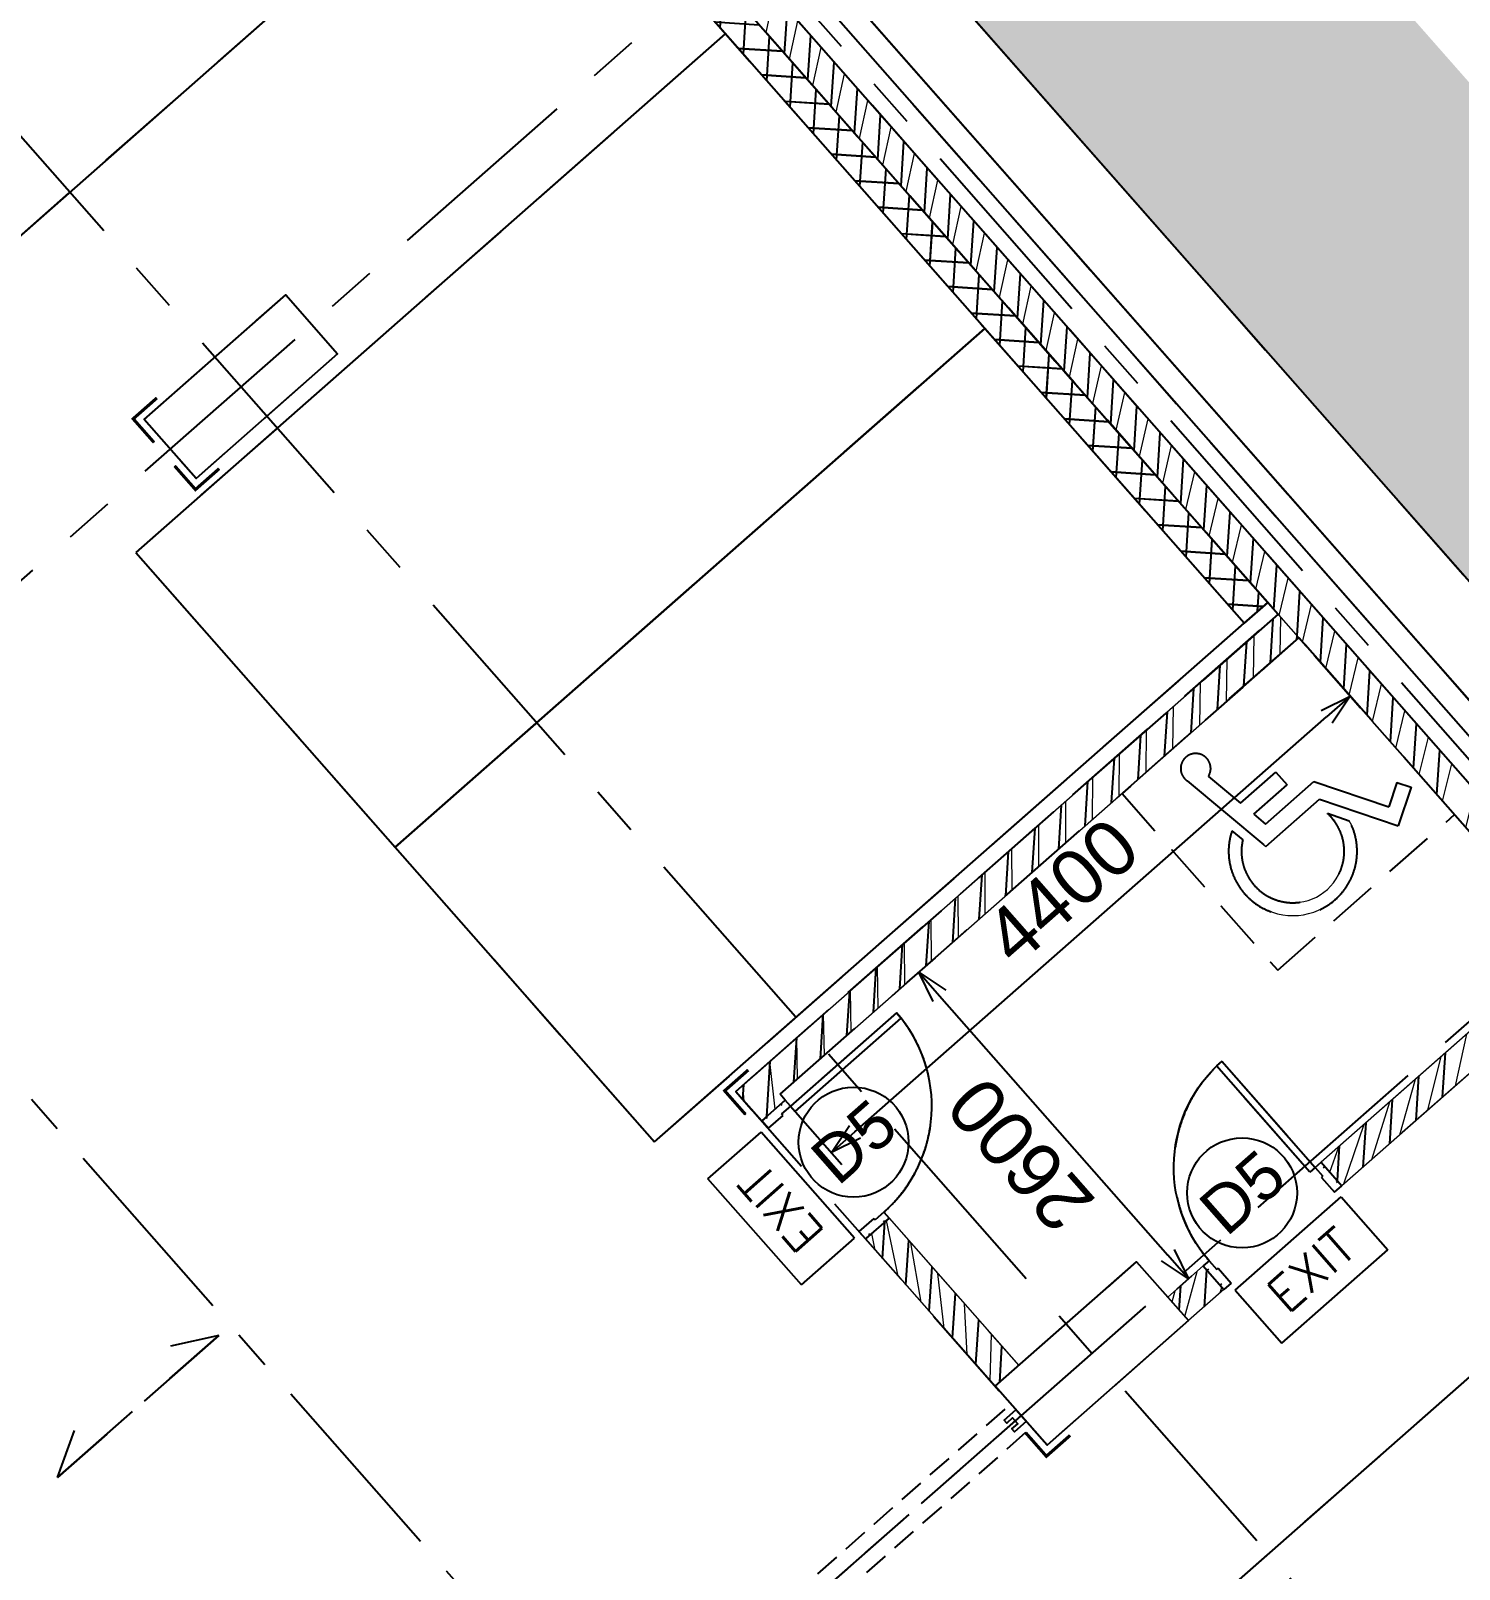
# Model space of a CAD drawing. Header units: millimetres. Extents: x 833946797 to 834440930, y 817746008 to 818399503.
# Drawn here: x 834351096 to 834360191, y 817990244 to 818000040 of the extents above; entities that cross this region are included whole.
import ezdxf
from ezdxf.enums import TextEntityAlignment as Align

# ---------------------------------------------------------------- set-up
doc = ezdxf.new("R2010")
doc.units = ezdxf.units.MM
doc.header["$LTSCALE"] = 100
for name, pattern in [('CENTER', [2, 1.25, -0.25, 0.25, -0.25]), ('Grid Line', [22.224999999999994, 12.7, -3.174999999999999, 3.174999999999999, -3.174999999999999]), ('Hidden', [9.524999999999999, 6.35, -3.175])]:
    doc.linetypes.add(name, pattern=pattern)
for name, color, linetype in [('+C-160', 160, 'Hidden'), ('A-COLS', 3, 'Continuous'), ('DLN020__', 6, 'Continuous'), ('DLN030_2', 1, 'Continuous'), ('DLN0401_', 7, 'Continuous'), ('DLN060__', 7, 'Continuous'), ('DLN220__', 7, 'Continuous'), ('DLN325__', 7, 'Continuous'), ('DLN580__', 4, 'Continuous'), ('DLN660', 1, 'Continuous'), ('DLN810__', 1, 'Continuous'), ('FITDOOR', 7, 'Continuous'), ('TRS', 251, 'Continuous')]:
    doc.layers.add(name, color=color, linetype=linetype)
for name, color, linetype, lineweight in [('A-DOOR', 6, 'Continuous', 9), ('A-WALL', 7, 'Continuous', 9), ('A030_1', 1, 'Continuous', 13), ('CORNER GUARD', 2, 'Continuous', 50)]:
    doc.layers.add(name, color=color, linetype=linetype, lineweight=lineweight)
doc.styles.add('romans', font='romans.shx')
doc.styles.add('Swis721tBT', font='swissl.ttf')
doc.dimstyles.new('INTDIM350', dxfattribs={"dimtxt": 350, "dimasz": 200, "dimexe": 100, "dimexo": 150, "dimgap": 100, "dimtad": 1, "dimdec": 0, "dimzin": 9, "dimdsep": 46, "dimtxsty": 'Swis721tBT', "dimblk": 'OPEN30', "dimcen": -125, "dimclrd": 256, "dimclre": 256, "dimclrt": 2, "dimaunit": 1, "dimadec": 1, "dimazin": 0, "dimtfac": 0.4444444444444444, "dimtdec": 0, "dimtix": 1, "dimtmove": 2, "dimatfit": 3, "dimldrblk": 'OPEN30', "dimfxl": 0, "dimtolj": 1, "dimlwd": -1, "dimlwe": -1, "dimarcsym": 0})
pattern_1 = [(86.3501958279957, (-1.192092895507812e-07, 1.192092895507812e-07), (-158.4280186349138, 10.10571182131174), [])]

# ---------------------------------------------------------------- blocks, each defined once
blk = doc.blocks.new('DLN_Parking - Parking - 2500 x 5000 _WL_-V7-Car Park_B2_F')
at = {"layer": 'DLN660'}
for p, q in [((2500, 0), (0, 0)), ((0, 0), (0, -5000)), ((2500.000000000001, -5000.000000000002), (2500, 0))]:
    blk.add_line(p, q, dxfattribs=at)
blk = doc.blocks.new('DR1CD')
at = {"layer": 'FITDOOR'}
for p, q in [((0, 1), (45, 1)), ((0, 1), (0, 0)), ((45, 0), (45, 1)), ((0, 0), (45, 0))]:
    blk.add_line(p, q, dxfattribs=at)
blk = doc.blocks.new('DR1CM')
at = {"layer": 'FITDOOR', "color": 6}
blk.add_arc((0, 0), 1, 0, 90, dxfattribs=at)
blk = doc.blocks.new('DLN-Single Door - Opening 2 - 950 x2138 _WH_-1922936-Car Park_B2_F')
at = {"layer": 'A-WALL', "lineweight": 25}
for p, q in [((-500.0000000002328, -99.99999989528442), (-499.9999999995343, 100.0000000001164)), ((499.9999999997672, -99.99999996821862), (500.0000000162981, 100.0000000337022))]:
    blk.add_line(p, q, dxfattribs=at)
at = {"layer": 'FITDOOR'}
for p, q in [((-437.4999999995343, 100.0000000022119), (-499.9999999995343, 100.0000000001164)), ((-499.9999999983702, 62.50000000011642), (-499.9999999995343, 100.0000000001164)), ((-437.4999999969732, -24.99999999796273), (-437.4999999995343, 100.0000000022119)), ((437.5000000004657, 100.0000000314903), (500.0000000006985, 100.0000000335276)), ((437.5000000030268, -24.99999996868428), (437.5000000004657, 100.0000000314903)), ((500.0000000018626, 62.50000003346941), (500.0000000006985, 100.0000000335276)), ((-487.9999999983702, 62.50000000040745), (-499.9999999983702, 62.50000000011642)), ((488.0000000018626, 62.50000003312016), (500.0000000018626, 62.50000003346941)), ((-499.9999999960419, -100.000000001397), (-499.999999997206, -62.50000000145519)), ((-487.999999997206, -62.50000000098953), (-499.999999997206, -62.50000000145519)), ((-449.999999995809, -99.99999999976717), (-449.9999999969732, -24.99999999842839)), ((-437.4999999969732, -24.99999999796273), (-449.9999999969732, -24.99999999842839)), ((437.5000000030268, -24.99999996868428), (450.0000000030268, -24.99999996821862)), ((450.000000004191, -99.9999999696156), (450.0000000030268, -24.99999996821862)), ((488.0000000030268, -62.49999996850966), (500.0000000030268, -62.49999996798579)), ((500.000000004191, -99.99999996798579), (500.0000000030268, -62.49999996798579)), ((-449.999999995809, -99.99999999976717), (-499.9999999960419, -100.000000001397)), ((450.000000004191, -99.9999999696156), (500.000000004191, -99.99999996798579))]:
    blk.add_line(p, q, dxfattribs=at)
at = {"layer": 'DLN325__', "extrusion": (0, 0, -1), "yscale": 899.9999999999994, "zscale": -0.9999999999999993, "rotation": 179.9999999980843}
blk.add_blockref('DR1CD', (449.9999999951106, -100.0000000000582), dxfattribs=at)
at = {"layer": 'DLN325__', "extrusion": (0, 0, -1), "xscale": 899.9999999999986, "yscale": 899.9999999999986, "zscale": -899.9999999999986, "rotation": 179.9999999980843}
blk.add_blockref('DR1CM', (449.9999999951106, -100.0000000000582), dxfattribs=at)
blk = doc.blocks.new('DLN-Single Door - Opening 5 -  950 x 2025 _WH_-1665005-Car Park_B2_F')
at = {"layer": 'A-DOOR', "rotation": 359.9999999999991}
blk.add_blockref('DLN-Single Door - Opening 2 - 950 x2138 _WH_-1922936-Car Park_B2_F', (4.999999999534339, 2.328306436538696e-10), dxfattribs=at)
blk = doc.blocks.new('A$C5E2A663B')
at = {"layer": 'A030_1', "color": 2}
for p, q in [((-559.3078672885895, 242.7816433906555), (-459.8532469272614, -402.3977255821228)), ((-438.418961763382, 174.604832649231), (-397.8209729194641, -88.76136207580566)), ((-397.8209729194641, -88.76136207580566), (-97.82097315788269, -88.76136219501495)), ((-97.82097315788269, -88.76136219501495), (-97.82097315788269, -197.8522710800171)), ((-555.3077924251556, -184.4782420396805), (-541.6714286804199, -272.93969810009)), ((-381.0045721530914, -197.8522710800171), (-97.82097315788269, -197.8522710800171)), ((-381.0045721530914, -197.8522710800171), (-366.290221452713, -293.3068165779114)), ((-366.290221452713, -293.3068165779114), (42.80068755149841, -293.3068165779114)), ((42.80068755149841, -293.3068165779114), (294.7353506088257, -729.6704527139664)), ((-459.8532469272614, -402.3977255821228), (-4.437061548233032, -402.3977255821228)), ((-4.437061548233032, -402.3977255821228), (259.7965619564056, -860.0637871026993)), ((-25.53643608093262, -502.2161735296249), (48.08542418479919, -629.7329759597778)), ((436.4485986232758, -647.8522711992264), (294.7353506088257, -729.6704527139664)), ((436.4485986232758, -647.8522711992264), (484.1758711338043, -730.5183324813843)), ((484.1758711338043, -730.5183324813843), (259.7965619564056, -860.0637871026993))]:
    blk.add_line(p, q, dxfattribs=at)
at = {"layer": 'A030_1', "color": 2, "linetype": 'Hidden', "ltscale": 0.5}
blk.add_lwpolyline([(-923.4896106719971, -1043.306816697121), (576.5103895664215, -1043.306816577911), (576.5103895664215, 456.6931834220886), (-923.4896104335785, 456.6931834220886)], close=True, dxfattribs=at)
at = {"layer": 'A030_1', "color": 2}
for centre, radius, start, end in [((-466.6663129329681, 265.7840923070908), 95.45454545454545, 287.212978721363, 193.9442709780246), ((-350.7623379230499, -538.761362195015), 409.0909090909091, 119.999999378075, 347.1514244592814), ((-350.7623379230499, -538.761362195015), 327.2727272727273, 125.6853446878226, 6.411359986857573)]:
    blk.add_arc(centre, radius, start, end, dxfattribs=at)
blk = doc.blocks.new('CORNER GUARD')
at = {"layer": 'CORNER GUARD', "color": 0, "const_width": 20}
blk.add_lwpolyline([(-150.0000007152557, -49.99999976158142), (49.99999976158142, -49.99999988079071), (49.99999952316284, 150.0000001192093)], dxfattribs=at)
at = {"layer": 'Defpoints', "color": 0}
blk.add_lwpolyline([(-150.0000007152557, 1.192092895507812e-07), (-4.76837158203125e-07, 2.384185791015625e-07), (-4.76837158203125e-07, 150.0000001192093)], dxfattribs=at)
blk = doc.blocks.new('FSEX')
at = {"layer": 'DLN580__'}
for p, q in [((7.275957614183426e-11, 0.5), (7.275957614183426e-11, 0)), ((7.275957614183426e-11, 0.5), (0.9999999999563443, 0.5)), ((0.9999999999563443, 0.5), (1.00000000007276, 0)), ((7.275957614183426e-11, 0), (1.00000000007276, 0))]:
    blk.add_line(p, q, dxfattribs=at)
at = {"layer": 'DLN580__', "style": 'romans'}
blk.add_text('EXIT', height=0.25, dxfattribs=at).set_placement((0.5000000001891749, 0.2499999997671694), align=Align.MIDDLE)
blk = doc.blocks.new('A$C029C5A43')
at = {"layer": '+C-160'}
for p, q in [((89270.96173334122, 37865.69955420494, -0.07028772469116416), (89270.9617331028, 71308.34367072582, -0.07028772469116416)), ((89470.96153974533, 19406.41602218151), (89470.9616587162, 71309.01562941074)), ((89470.96173357964, 19406.41627550125, -0.07028772469116416), (89470.96173262596, 71308.34367072582, -0.07028772469116416)), ((89670.96153640747, 71309.01562929153), (89670.96153998375, 19338.81463968754)), ((89070.96150565147, 40765.69955360889), (89070.96150708199, 69165.6995537281)), ((89270.96153759956, 69165.69955420494), (89270.96153593063, 40765.69955396652)), ((89070.96153593063, 47765.69955432415), (84070.96153593063, 47765.69955432415)), ((84820.96153783798, 46415.29970085621, 0.07028772469110714), (84620.96153736115, 46415.29970061779, 0.07028772469110714)), ((84620.96153736115, 46415.29970061779, 0.07028772469110714), (84620.96153783798, 46215.299700737, 0.07028772469110714)), ((84670.96153616905, 45865.69955420494, -0.07028772469116415), (84670.96153616905, 46365.69955420494, -0.07028772469116415)), ((84670.96153616905, 46365.69955420494, -0.07028772469116415), (85870.96153640747, 46365.69955432415, -0.07028772469116415)), ((84670.96153640747, 45865.69955432415, -0.07028772469116415), (84670.96153688431, 46365.69955420494, -0.07028772469116415)), ((84670.96153688431, 46365.69955420494, -0.07028772469116415), (85870.96153664589, 46365.69955408573, -0.07028772469116415)), ((84820.96153783798, 46365.29970085621, 0.07028772469110714), (84670.96153759956, 46365.29970061779, 0.07028772469110714)), ((84670.96153759956, 46365.29970061779, 0.07028772469110714), (84670.96153783798, 46215.299700737, 0.07028772469110714)), ((85870.96153640747, 46365.69955432415, -0.07028772469116415), (85870.96153664589, 45865.69955408573, -0.07028772469116415)), ((85870.96153664589, 46365.69955408573, -0.07028772469116415), (85870.96153664589, 45865.69955408573, -0.07028772469116415)), ((84620.96153831482, 45815.29970121384, 0.07028772469110717), (84620.96153831482, 46015.29970121384, 0.07028772469110717)), ((84670.96153831482, 45865.29970133305, 0.07028772469110717), (84670.96153831482, 46015.29970121384, 0.07028772469110717)), ((85870.96153664589, 45865.69955408573, -0.07028772469116415), (84670.96153616905, 45865.69955420494, -0.07028772469116415)), ((85870.96153664589, 45865.69955408573, -0.07028772469116415), (84670.96153640747, 45865.69955432415, -0.07028772469116415)), ((84820.96153879166, 45865.29970133305, 0.07028772469110717), (84670.96153831482, 45865.29970133305, 0.07028772469110717)), ((89070.96153640747, 45765.69955384731), (84070.96153616905, 45765.69955384731)), ((84070.96153616905, 45765.69955384731), (84070.96153640747, 43265.69955396652)), ((84820.96153879166, 45815.29970145226, 0.07028772469110717), (84620.96153831482, 45815.29970121384, 0.07028772469110717)), ((89070.96150588989, 45590.89969360828), (89270.96153640747, 45790.89972376823)), ((89270.96153616905, 45440.9662091732), (89070.96150588989, 45640.96623957157)), ((89070.96150588989, 45366.39329063892), (89270.96153640747, 45566.39332079887)), ((89270.96173405647, 45421.51785433292), (89470.96163725853, 45621.51775729656)), ((89270.96153640747, 45216.45980620384), (89070.96150588989, 45416.45983660221)), ((89270.96173405647, 45197.01145136356), (89470.96163606644, 45397.01135337353)), ((89070.96150588989, 45141.88688755035), (89270.96153640747, 45341.88691782951)), ((89270.96153640747, 44991.95340311527), (89070.96150588989, 45191.95343351364)), ((89270.96173405647, 44972.50504827499), (89470.9616355896, 45172.50494980812)), ((89070.96150612831, 44917.38048458099), (89270.96153640747, 45117.38051474094)), ((89270.96153616905, 44767.44700014591), (89070.96150588989, 44967.44703030586)), ((89070.96150588989, 44692.87408173084), (89270.96153640747, 44892.87411177158)), ((89270.96173429489, 44747.99864530563), (89470.9616343975, 44947.99854588509)), ((89270.96153616905, 44542.94059681892), (89070.96150588989, 44742.94062745571)), ((89270.96173429489, 44523.49224233627), (89470.96163368225, 44723.49214196205)), ((89070.96150588989, 44468.36767864227), (89270.96153616905, 44668.36770892143)), ((89270.96153640747, 44318.43419384956), (89070.96150588989, 44518.43422424793)), ((89270.96173429489, 44298.98583936691), (89470.96163272858, 44498.98573803902)), ((89070.96150588989, 44243.86127567291), (89270.96153616905, 44443.86130595207)), ((89270.96153616905, 44093.92779076099), (89070.96150588989, 44293.92782115936)), ((89070.96150588989, 44019.35487270355), (89270.96153616905, 44219.3549028635)), ((89270.96173429489, 44074.47943627834), (89470.96163201332, 44274.47933423519)), ((89270.96153640747, 43869.42138779163), (89070.96150588989, 44069.42141819)), ((89070.96150588989, 43794.84846973419), (89270.96153593063, 43994.84850001335)), ((89270.96173429489, 43849.97303330898), (89470.96163129807, 44049.97293031216)), ((89270.96153593063, 43644.91498470306), (89070.96150588989, 43844.91501510143)), ((89270.96173429489, 43625.4666301012), (89470.96163034439, 43825.46652650833)), ((89070.96150588989, 43570.34206676483), (89270.96153616905, 43770.34209692478)), ((89270.96153593063, 43420.4085817337), (89070.96150588989, 43620.40861201286)), ((89270.96173429489, 43400.96022737026), (89470.96162939072, 43600.96012270451)), ((89070.96150588989, 43345.83566379547), (89270.96153616905, 43545.83569383621)), ((89270.96153616905, 43195.90217852592), (89070.96150588989, 43395.90220880508)), ((89070.96150588989, 43121.32926082611), (89270.96153616905, 43321.32929098606)), ((89270.96173429489, 43176.45382428169), (89470.96162867546, 43376.45371854305)), ((89070.96153593063, 43265.69955432415), (84070.96153593063, 43265.69955432415)), ((84070.96153593063, 43265.69955432415), (84070.96153593063, 40765.69955432415)), ((84070.96153640747, 43265.69955396652), (89070.96153640747, 43265.69955384731)), ((89270.96153593063, 42971.39577531815), (89070.96150588989, 43171.39580583572)), ((89270.96173429489, 42951.94742119312), (89470.9616279602, 43151.94731485844)), ((89070.96150588989, 42896.82285785675), (89270.96153616905, 43096.8228880167)), ((89270.96153616905, 42746.88937234879), (89070.96150588989, 42946.88940286636)), ((89270.96173429489, 42727.44101834297), (89470.96162700653, 42927.44091105461)), ((89070.96150588989, 42672.31645476818), (89270.96153593063, 42872.31648492813)), ((89270.96153593063, 42522.38296937943), (89070.96150588989, 42722.38299953938)), ((89070.96150588989, 42447.81005179882), (89270.96153593063, 42647.81008207798)), ((89270.96173405647, 42502.93461501598), (89470.96162605286, 42702.93450701237)), ((89270.96153593063, 42297.87656617165), (89070.96150588989, 42497.87659668922)), ((89070.96150588989, 42223.30364882946), (89270.96153593063, 42423.30367910862)), ((89270.96173429489, 42278.42821228504), (89470.9616253376, 42478.42810332775)), ((89270.96153593063, 42073.37016320229), (89070.96150588989, 42273.37019348145)), ((89270.96173429489, 42053.92180907726), (89470.96162462234, 42253.92169940472)), ((89070.96150588989, 41998.7972458601), (89270.96153616905, 42198.79727602005)), ((89270.96153593063, 41848.86375999451), (89070.96150588989, 42048.86379051208)), ((89270.96173429489, 41829.41540622711), (89470.96162366867, 42029.41529560089)), ((89070.96150588989, 41774.29084289074), (89270.96153593063, 41974.2908731699)), ((79806.20024943352, 41673.27543342113, -0.07028772469116415), (80084.29062509537, 41825.68800199032, -0.07028772469116415)), ((81175.34361124039, 41673.27543413639, -0.07028772469116415), (80897.25323557854, 41825.68800234795, -0.07028772469116415)), ((89270.96153593063, 41624.35735702515), (89070.96150588989, 41824.35738742352)), ((89070.96150588989, 41549.78443992138), (89270.96153593063, 41749.78446996212)), ((89270.96173429489, 41604.90900301933), (89470.961622715, 41804.90889167786)), ((81175.34361028671, 41673.27544009686, -0.07028772469116415), (79806.20024943352, 41673.27543342113, -0.07028772469116415)), ((79806.20025062561, 41673.27543985844, -0.07028772469116415), (81175.34361124039, 41673.27543413639, -0.07028772469116415)), ((89270.96153593063, 41399.85095405579), (89070.96150565147, 41599.85098433495)), ((89270.96173429489, 41380.40260016918), (89470.96162176132, 41580.40248787403)), ((89070.96150588989, 41325.27803695202), (89270.96153593063, 41525.27806699276)), ((89270.96153593063, 41175.34455084801), (89070.96150588989, 41375.34458124638)), ((89270.96173429489, 41155.89619708061), (89470.96162128448, 41355.89608383179)), ((89070.96150588989, 41100.77163398266), (89270.96153593063, 41300.77166414261)), ((89270.96153593063, 40950.83814775944), (89070.96150588989, 41150.83817815781)), ((89070.96150588989, 40876.2652310133), (89270.96153593063, 41076.26526105404)), ((89270.96173429489, 40931.38979411125), (89470.96162033081, 41131.38968014717)), ((89231.5937268734, 40765.6995537281), (89070.96150565147, 40926.33177506924)), ((89184.90223169327, 40765.69955360889), (89270.96153593063, 40851.75885808468)), ((89270.96173429489, 40706.88339102268), (89470.96161937714, 40906.88327622414)), ((84070.96153593063, 40765.69955432415), (89070.96153593063, 40765.69955432415)), ((89070.96150493622, 40765.69955384731, -0.09328327408423273), (89270.96153593063, 40765.69955420494, -0.09328327408423273)), ((89270.96153593063, 40765.69955396652), (89070.96150565147, 40765.69955360889)), ((84820.96153593063, 40715.69955432415), (84620.9615354538, 40715.69955408573)), ((84620.9615354538, 40715.69955408573), (84620.96153593063, 40515.69955420494)), ((84670.96153593063, 40665.69955396652), (89270.9615354538, 40665.69955420494)), ((84670.96153593063, 40415.69955408573), (84670.96153593063, 40665.69955396652)), ((84820.96153593063, 40665.69955432415), (84670.96153569221, 40665.69955396652)), ((84670.96153569221, 40665.69955396652), (84670.96153593063, 40515.69955420494)), ((84670.96153688431, 40597.01125431061), (84739.24998140335, 40665.29969859123)), ((84713.75638437271, 40415.29969847202), (84963.75638437271, 40665.29969871044)), ((84988.26278734207, 40465.29969847202), (85188.26278734207, 40665.29969871044)), ((85212.76919031143, 40465.29969859123), (85412.76919054985, 40665.29969871044)), ((85437.27559351921, 40465.29969859123), (85637.27559351921, 40665.29969859123)), ((85661.78199648857, 40465.29969847202), (85861.78199672699, 40665.29969871044)), ((85886.28839945793, 40465.29969859123), (86086.28839969635, 40665.29969882965)), ((86110.79480266571, 40465.29969859123), (86310.79480266571, 40665.29969871044)), ((86335.30120563507, 40465.29969871044), (86535.30120563507, 40665.29969882965)), ((86559.80760860443, 40465.29969859123), (86759.80760860443, 40665.29969871044)), ((86784.31401157379, 40465.29969847202), (86984.31401205063, 40665.29969882965)), ((87008.82041454315, 40465.29969871044), (87208.82041478157, 40665.29969871044)), ((87233.32681751251, 40465.29969859123), (87433.32681798935, 40665.29969882965)), ((87457.83322072029, 40465.29969871044), (87657.83322072029, 40665.29969871044)), ((87682.33962392807, 40465.29969859123), (87882.33962392807, 40665.29969882965)), ((87906.84602689743, 40465.29969871044), (88106.84602689743, 40665.29969871044)), ((88131.35242986679, 40465.29969871044), (88331.35242986679, 40665.29969871044)), ((88355.85883283615, 40465.29969882965), (88555.85883283615, 40665.29969882965)), ((88580.36523580551, 40465.29969871044), (88780.36523580551, 40665.29969871044)), ((88804.87163877487, 40465.29969882965), (89004.87163877487, 40665.29969882965)), ((89029.37804198265, 40465.29969871044), (89229.37804198265, 40665.29969882965)), ((89270.96173429489, 40482.37698793411), (89470.9616189003, 40682.3768723011)), ((84870.96153640747, 40465.69955420494), (89270.96153593063, 40465.69955420494)), ((84870.96153593063, 40415.69955396652), (84870.96153640747, 40465.69955420494)), ((89253.88444519043, 40465.29969882965), (89270.96153688431, 40482.37679064274)), ((84670.96153569221, 40353.19955408573), (84670.96153593063, 40415.69955408573)), ((84708.46153569221, 40415.69955408573), (84670.96153593063, 40415.69955408573)), ((84708.46153569221, 40403.69955396652), (84708.46153569221, 40415.69955408573)), ((84870.96153569221, 40365.69955396652), (84795.96153569221, 40365.69955408573)), ((84795.96153593063, 40353.19955408573), (84795.96153569221, 40365.69955408573)), ((84870.96153569221, 40415.69955408573), (84833.46153569221, 40415.69955396652)), ((84833.46153593063, 40403.69955396652), (84833.46153569221, 40415.69955396652)), ((84870.96153569221, 40365.69955396652), (84870.96153569221, 40415.69955408573)), ((84870.96153569221, 40365.69955396652), (84870.96153569221, 40320.69955396652)), ((85770.96153593063, 40365.69955396652), (84870.96153569221, 40365.69955396652)), ((85770.96153593063, 40365.69955396652), (85770.96153569221, 40320.69955396652)), ((89270.96173429489, 40257.87058496475), (89470.9616177082, 40457.87046849728)), ((84795.96153593063, 40353.19955408573), (84670.96153569221, 40353.19955408573)), ((84870.96153569221, 40320.69955396652), (85770.96153569221, 40320.69955396652)), ((88135.14327931404, 40251.7880140543, 4.269366611078379e-07), (88234.59789967537, 39606.60864508152, 4.269322872070295e-07)), ((88256.03218507767, 40183.61120331287, 4.269361989287337e-07), (88296.63017368317, 39920.24500846863, 4.269344134754558e-07)), ((89270.96173429489, 40033.36418187618), (89470.96161699295, 40233.36406457424)), ((89270.96173429489, 39808.85777902603), (89470.96161603928, 40008.85766077042)), ((88296.63017368317, 39920.24500846863, 4.269344134754558e-07), (88596.63017344475, 39920.24500834942, 4.269344135182945e-07)), ((88596.63017344475, 39920.24500834942, 4.269344135182945e-07), (88596.63017344475, 39811.15409958363, 4.269336739497223e-07)), ((88139.14335417747, 39824.52812862396, 4.269337645520236e-07), (88152.77971792221, 39736.06667256355, 4.269331648402661e-07)), ((88313.44657468796, 39811.15409946442, 4.269336739093118e-07), (88596.63017344475, 39811.15409958363, 4.269336739497223e-07)), ((88313.44657468796, 39811.15409946442, 4.269336739093118e-07), (88328.16092514992, 39715.69955408573, 4.269330267889346e-07)), ((89270.96173429489, 39584.35137581825), (89470.96161532402, 39784.35125684738)), ((88328.16092514992, 39715.69955408573, 4.269330267889346e-07), (88737.25183439255, 39715.69955408573, 4.269330268473252e-07)), ((88737.25183439255, 39715.69955408573, 4.269330268473252e-07), (88989.18649721146, 39279.33591794968, 4.269300686090921e-07)), ((88234.59789967537, 39606.60864508152, 4.269322872070295e-07), (88690.0140850544, 39606.60864508152, 4.269322872720621e-07)), ((88690.0140850544, 39606.60864508152, 4.269322872720621e-07), (88954.24770855904, 39148.94258356094, 4.269291846183835e-07)), ((88668.9147105217, 39506.79019713402, 4.269316105619712e-07), (88742.53657078743, 39379.27339470387, 4.269307460878357e-07)), ((89270.96173429489, 39359.8449729681), (89470.96161413193, 39559.84485292435)), ((84670.96153593063, 39478.19955408573), (84670.96153593063, 39415.69955396652)), ((84795.96153569221, 39478.19955408573), (84670.96153593063, 39478.19955408573)), ((84708.46153569221, 39415.69955408573), (84670.96153593063, 39415.69955396652)), ((84670.96153688431, 39249.97283613682), (84836.28839921951, 39415.29969871044)), ((84708.46153593063, 39427.69955408573), (84708.46153569221, 39415.69955408573)), ((84795.96153569221, 39478.19955408573), (84795.96153569221, 39465.69955396652)), ((84870.96153569221, 39465.69955420494), (84795.96153569221, 39465.69955396652)), ((84833.46153569221, 39427.69955396652), (84833.46153569221, 39415.69955408573)), ((84870.96153569221, 39415.69955408573), (84833.46153569221, 39415.69955408573)), ((84870.96153569221, 39465.69955420494), (84870.96153569221, 39415.69955408573)), ((89130.89974546432, 39361.15409946442, 4.269306233057626e-07), (88989.18649721146, 39279.33591794968, 4.269300686090921e-07)), ((89130.89974546432, 39361.15409946442, 4.269306233057626e-07), (89178.62701773643, 39278.48803818226, 4.269300628880728e-07)), ((89270.96173429489, 39135.33856976032), (89470.96161365509, 39335.33844912052)), ((84670.96153688431, 39025.46643304825), (84870.96153688431, 39225.46643304825)), ((89178.62701773643, 39278.48803818226, 4.269300628880728e-07), (88954.24770855904, 39148.94258356094, 4.269291846183835e-07)), ((84670.96153688431, 38800.96003007889), (84870.96153688431, 39000.96003007889)), ((84670.96153688431, 38576.45362710953), (84870.96153688431, 38776.45362710953)), ((87120.96153593063, 38765.69955408573), (87075.96153593063, 38765.69955408573)), ((87075.96153593063, 37865.69955408573), (87075.96153593063, 38765.69955408573)), ((87120.96153593063, 38765.69955408573), (87120.96153593063, 37865.69955408573)), ((84670.96153688431, 38351.94722414017), (84870.96153712273, 38551.94722402096)), ((84708.82041454315, 38165.29969847202), (84870.96153712273, 38327.4408210516)), ((84670.96153616905, 37665.69955408573, -0.07028772469116415), (84670.96153640747, 38165.69955432415, -0.07028772469116415)), ((84670.96153640747, 38165.69955432415, -0.07028772469116415), (85870.96153640747, 38165.69955408573, -0.07028772469116415)), ((84670.96153640747, 37665.69955432415, -0.07028772469116415), (84670.96153688431, 38165.69955408573, -0.07028772469116415)), ((84670.96153688431, 38165.69955408573, -0.07028772469116415), (85870.96153664589, 38165.69955384731, -0.07028772469116415)), ((85870.96153640747, 38165.69955408573, -0.07028772469116415), (85870.96153569221, 37665.69955408573, -0.07028772469116415)), ((85870.96153664589, 38165.69955384731, -0.07028772469116415), (85870.96153688431, 37665.69955420494, -0.07028772469116415)), ((84570.96153593063, 37940.69955396652), (84570.96153640747, 37965.69955432415)), ((84570.96153640747, 37965.69955432415), (84670.96153569221, 37965.69955432415)), ((84620.96153569221, 37940.69955396652), (84570.96153593063, 37940.69955396652)), ((84620.96153569221, 37890.69955408573), (84620.96153569221, 37940.69955396652)), ((84670.96153569221, 37965.69955432415), (84670.96153616905, 37865.69955420494)), ((84570.96153593063, 37865.69955420494), (84570.96153593063, 37890.69955384731)), ((84570.96153593063, 37890.69955384731), (84620.96153569221, 37890.69955408573)), ((84670.96153616905, 37865.69955420494), (84570.96153593063, 37865.69955420494)), ((84620.96153974533, 37615.29970312119, 0.07028772469110717), (84620.96153974533, 37815.29970312119, 0.07028772469110717)), ((84670.96153998375, 37665.2997033596, 0.07028772469110717), (84670.96153974533, 37815.29970312119, 0.07028772469110717)), ((85870.96153712273, 37755.89600002766), (85980.36523628235, 37865.29969894886)), ((86004.87163877487, 37665.29969859123), (86170.96153712273, 37831.38959681988)), ((86220.96153593063, 37865.69955396652), (86170.96153593063, 37865.69955408573)), ((86170.96153593063, 37865.69955408573), (86170.96153593063, 37828.19955408573)), ((86182.96153593063, 37828.19955396652), (86170.96153593063, 37828.19955408573)), ((86220.96153593063, 37865.69955396652), (86220.96153593063, 37790.69955408573)), ((87120.96153593063, 37865.69955408573), (87075.96153593063, 37865.69955408573)), ((87120.96153593063, 37865.69955408573), (87120.96153593063, 37790.69955408573)), ((87120.96153593063, 37865.69955408573), (87170.96153593063, 37865.69955408573)), ((87158.96153593063, 37828.19955408573), (87170.96153593063, 37828.19955408573)), ((87170.96153593063, 37865.69955408573), (87170.96153593063, 37828.19955408573)), ((87170.96153688431, 37708.85758137703), (87327.40365409851, 37865.29969882965)), ((87351.91005682945, 37665.29969847202), (87551.91005706787, 37865.29969871044)), ((87576.41646003723, 37665.29969859123), (87776.41646003723, 37865.29969871044)), ((87800.92286300659, 37665.29969847202), (88000.92286300659, 37865.29969882965)), ((88025.42926597595, 37665.29969847202), (88225.42926597595, 37865.29969882965)), ((86233.46153593063, 37790.69955396652), (86220.96153593063, 37790.69955408573)), ((86233.46153593063, 37790.69955396652), (86233.46153593063, 37665.69955408573)), ((87108.46153593063, 37790.69955408573), (87108.46153593063, 37665.69955408573)), ((87108.46153593063, 37790.69955408573), (87120.96153593063, 37790.69955408573)), ((85870.96153569221, 37665.69955408573, -0.07028772469116415), (84670.96153616905, 37665.69955408573, -0.07028772469116415)), ((85870.96153688431, 37665.69955420494, -0.07028772469116415), (84670.96153640747, 37665.69955432415, -0.07028772469116415)), ((84820.96154022217, 37665.29970324039, 0.07028772469110717), (84670.96153998375, 37665.2997033596, 0.07028772469110717)), ((86170.96153593063, 37703.19955408573), (86170.96153593063, 37665.69955408573)), ((86182.96153593063, 37703.19955396652), (86170.96153593063, 37703.19955408573)), ((86233.46153593063, 37665.69955408573), (86170.96153593063, 37665.69955408573)), ((87108.46153593063, 37665.69955408573), (87170.96153593063, 37665.69955408573)), ((87158.96153593063, 37703.19955408573), (87170.96153593063, 37703.19955408573)), ((87170.96153593063, 37703.19955408573), (87170.96153593063, 37665.69955408573)), ((84820.96154022217, 37615.2997033596, 0.07028772469110717), (84620.96153974533, 37615.29970312119, 0.07028772469110717)), ((89070.96153593063, 36215.69955420494), (84070.96153593063, 36215.69955420494))]:
    blk.add_line(p, q, dxfattribs=at)
at = {"layer": '+C-160', "linetype": 'Hidden'}
for p, q in [((89270.96242189407, 71307.48077058792), (89270.96242284775, 40665.69955396652)), ((89270.96242284775, 40665.69955396652), (84670.96153640747, 40665.69954872131)), ((84670.96153640747, 40665.69954872131), (84670.96153640747, 37915.69955420494)), ((84670.96153640747, 37915.69955420494), (59970.96153736115, 37915.69946432114))]:
    blk.add_line(p, q, dxfattribs=at)
at = {"layer": '+C-160', "lineweight": 18}
for p, q in [((89821.31856870651, 19288.56058943272), (89820.96173262596, 71308.34367060661, -0.07028772469116416)), ((89821.31856870651, 19288.56058943272), (89820.96173262596, 71308.34367060661, -0.07028772469116416)), ((90321.31900000572, 19119.56404852867, 0.0001768949824026839), (90320.96199393272, 71308.42880856991, -0.07028772469116416)), ((90321.31900000572, 19119.56404852867, 0.0001768949824026839), (90320.96199393272, 71308.42880856991, -0.07028772469116416)), ((85870.96153593063, 46365.69955408573), (84670.96153593063, 46365.69955396652)), ((84670.96153593063, 46365.69955396652), (84670.96153640747, 45865.69955396652)), ((85870.96153593063, 45865.69955384731), (85870.96153593063, 46365.69955408573)), ((84670.96153640747, 45865.69955396652), (85870.96153593063, 45865.69955384731)), ((84870.96153593063, 40415.69955396652), (84670.96153593063, 40415.69955408573)), ((84670.96153640747, 39415.69955432415), (84670.96153616905, 38165.6995537281)), ((84670.96153593063, 39415.69955420494), (84870.96153593063, 39415.69955420494)), ((84870.96153640747, 39415.69955408573), (84870.96153640747, 38165.69955408573)), ((84670.96153616905, 38165.6995537281), (85870.96153593063, 38165.69955408573)), ((84670.96153593063, 37665.69955432415), (84670.96153616905, 38165.6995537281)), ((85870.96153593063, 38165.69955408573), (85870.96153569221, 37665.69955408573)), ((86170.96153593063, 37865.69955432415), (85870.96153593063, 37865.69955432415)), ((89270.96153640747, 37865.69955420494), (87170.96153640747, 37865.69955396652)), ((85870.96153569221, 37665.69955408573), (84670.96153593063, 37665.69955432415)), ((86170.96153569221, 37665.69955420494), (85870.96153569221, 37665.69955408573)), ((89270.96153569221, 37665.69955432415), (87170.96153593063, 37665.69955420494))]:
    blk.add_line(p, q, dxfattribs=at)
at = {"layer": '+C-160', "linetype": 'Hidden', "ltscale": 0.5}
for p, q in [((89270.96153616905, 40465.69955408573, 4.269381112430944e-07), (87770.96153640747, 40465.69955408573, 4.269381112430944e-07)), ((87770.96153640747, 40465.69955408573, 4.269381112430944e-07), (87770.96153593063, 38965.69955396652, 4.269381112430944e-07)), ((89270.96153616905, 38965.69955396652, 4.269381112430944e-07), (89270.96153616905, 40465.69955408573, 4.269381112430944e-07)), ((87770.96153593063, 38965.69955396652, 4.269381112430944e-07), (89270.96153616905, 38965.69955396652, 4.269381112430944e-07)), ((84620.96153593063, 37915.69955396652), (77720.96153712273, 37915.69955408573))]:
    blk.add_line(p, q, dxfattribs=at)
at = {"layer": '+C-160', "lineweight": 25}
for p, q in [((84870.96153569221, 40415.69955408573), (84670.96153593063, 40415.69955408573)), ((84870.96153569221, 39415.69955408573), (84670.96153593063, 39415.69955396652)), ((86170.96153593063, 37865.69955408573), (86170.96153593063, 37665.69955408573)), ((87170.96153593063, 37865.69955384731), (87170.96153593063, 37665.69955408573))]:
    blk.add_line(p, q, dxfattribs=at)
at = {"layer": '+C-160', "linetype": 'Hidden', "ltscale": 0.25}
for p, q in [((84620.96153593063, 38015.69955432415), (77720.96153736115, 38015.69955408573)), ((84620.96153616905, 37815.69955408573), (77720.96153688431, 37815.69955396652))]:
    blk.add_line(p, q, dxfattribs=at)
at = {"layer": '+C-160'}
for centre, radius, start, end in [((84870.96153569221, 40365.69955396652), 899.9999999999984, 270, 0), ((88227.78483390808, 40274.79046297073, 4.269368170633982e-07), 95.45454545454545, 287.2129782160193, 193.9442709778683), ((88343.688808918, 39470.24500846863, 4.269313627619233e-07), 409.0909090909091, 119.9999993781147, 347.1514244596124), ((88343.688808918, 39470.24500846863, 4.269313627619233e-07), 327.2727272727273, 125.6853446878579, 6.411359986909096), ((87120.96153593063, 37865.69955408573), 899.9999999999985, 90, 180)]:
    blk.add_arc(centre, radius, start, end, dxfattribs=at)
blk = doc.blocks.new('_Open30')
at = {"color": 0, "linetype": 'ByBlock', "lineweight": -2}
for p, q in [((-1, 0.26794919), (0, 0)), ((0, 0), (-1, -0.26794919)), ((0, 0), (-1, 0))]:
    blk.add_line(p, q, dxfattribs=at)
blk = doc.blocks.new('*D163')
at = {"layer": 'Defpoints', "color": 0}
for p in [(834359169.8456784, 817996175.0622675, -0.0702877246985736), (834359496.4429817, 817995803.9605564), (834355866.8287611, 817993268.1599678)]:
    blk.add_point(p, dxfattribs=at)
at = {"layer": 'DLN030_2', "linetype": 'Continuous'}
for p, q in [((834359268.9446161, 817996062.4594232), (834359562.5089401, 817995728.8919935)), ((834356343.5631906, 817993029.190173), (834359346.3058559, 817995671.8286395)), ((834355965.9276987, 817993155.5571234), (834356259.4920231, 817992821.9896933))]:
    blk.add_line(p, q, dxfattribs=at)
at = {"layer": 'DLN030_2', "xscale": 200, "yscale": 200, "zscale": 200}
for p, rotation in [((834359496.4429817, 817995803.9605564), 41.35019583601527), ((834356193.4260647, 817992897.0582561), 221.3501958360152)]:
    blk.add_blockref('_Open30', p, dxfattribs=dict(at, rotation=rotation))
at = {"layer": 'DLN030_2', "color": 2, "insert": (834357660.0350571, 817994560.6045527), "char_height": 350, "attachment_point": 5, "rotation": 41.35019583601528, "style": 'Swis721tBT'}
blk.add_mtext('\\A1;4400', dxfattribs=at)
blk = doc.blocks.new('*D164')
at = {"layer": 'Defpoints', "color": 0}
for p in [(834356966.3876729, 817994235.8541726), (834358597.9692792, 817992208.2677685), (834358467.3427562, 817992093.3066436)]:
    blk.add_point(p, dxfattribs=at)
at = {"layer": 'DLN030_2', "linetype": 'Continuous'}
for p, q in [((834356853.7848284, 817994136.7552352), (834356674.559274, 817993979.0233223)), ((834356881.7597536, 817993894.9521549), (834358335.2108392, 817992243.4437696)), ((834358485.3664347, 817992109.168831), (834358392.2741932, 817992027.2406853))]:
    blk.add_line(p, q, dxfattribs=at)
at = {"layer": 'DLN030_2', "xscale": 200, "yscale": 200, "zscale": 200}
for p, rotation in [((834356749.6278368, 817994045.0892807), 131.3501958360153), ((834358467.342756, 817992093.3066437), 311.3501958360153)]:
    blk.add_blockref('_Open30', p, dxfattribs=dict(at, rotation=rotation))
at = {"layer": 'DLN030_2', "color": 2, "insert": (834357398.3901502, 817992884.2984961), "char_height": 350, "attachment_point": 5, "rotation": 131.3501958360153, "style": 'Swis721tBT'}
blk.add_mtext('\\A1;2600', dxfattribs=at)

msp = doc.modelspace()

# ---------------------------------------------------------------- hatches: boundary and pattern name
at = {"layer": 'A-WALL'}
h = msp.add_hatch(dxfattribs=at)
h.set_pattern_fill('ANSI31', scale=50, angle=-6.361109362927034e-15)
h.set_pattern_definition(pattern_1)
edge = h.paths.add_edge_path()
edge.add_line((834373398.9201546, 817975260.548027), (834373587.7881666, 817975426.7660248))
edge.add_line((834373587.7881668, 817975426.7660248), (834373233.2643241, 817980497.9923743))
edge.add_line((834373233.2643241, 817980497.9923743), (834338943.7585428, 818019460.0237285))
edge.add_arc((834332615.6261824, 818013879.7363707), 8437.112430546018, 41.40656209306128, 102.7631053202158)
edge.add_line((834330751.6949148, 818022108.3830634), (834321993.2614791, 818032060.3016281))
edge.add_line((834321993.2614793, 818032060.3016281), (834277327.4665351, 817992751.0563895))
edge.add_line((834277327.466535, 817992751.0563895), (834277459.5984685, 817992600.9192455))
edge.add_line((834277459.5984687, 817992600.9192456), (834321975.2562567, 818031778.0322049))
edge.add_line((834321975.2562566, 818031778.0322047), (834330680.6719674, 818021886.3572645))
edge.add_arc((834332615.6256013, 818013879.7351375), 8237.113781559863, 41.40793444522251, 103.58612611412508, ccw=False)
edge.add_line((834338793.6214172, 818019327.8918118), (834373038.4656745, 817980416.6081657))
edge.add_line((834373038.4656745, 817980416.6081657), (834373398.9201547, 817975260.5480269))
h = msp.add_hatch(dxfattribs=at)
h.set_pattern_fill('ANSI31', scale=50, angle=-6.361109362927034e-15)
h.set_pattern_definition(pattern_1)
h.paths.add_polyline_path([(834355749.9887829, 817993098.1936038), (834355900.1259086, 817993230.3255206), (834355867.0929295, 817993267.8598021), (834359170.1096987, 817996174.7619714), (834359037.9777815, 817996324.899097), (834355584.8238868, 817993285.8650112)])
h = msp.add_hatch(dxfattribs=at)
h.set_pattern_fill('ANSI31', scale=50, angle=-6.361109362927034e-15)
h.set_pattern_definition(pattern_1)
h.paths.add_polyline_path([(834359443.5167118, 817992685.4570824), (834361019.9565338, 817994072.842209), (834360887.8246169, 817994222.979335), (834359311.384795, 817992835.5942084)])
h = msp.add_hatch(dxfattribs=at)
h.set_pattern_fill('ANSI31', scale=50, angle=-6.361109362927034e-15)
h.set_pattern_definition(pattern_1)
h.paths.add_polyline_path([(834357236.4728467, 817991409.1509376), (834357386.6099726, 817991541.2828543), (834356560.7854927, 817992479.6398911), (834356410.6483666, 817992347.5079745)])
h = msp.add_hatch(dxfattribs=at)
h.set_pattern_fill('ANSI31', scale=50, angle=-6.361109362927034e-15)
h.set_pattern_definition(pattern_1)
h.paths.add_polyline_path([(834358467.6253939, 817991826.5996237), (834358692.8310827, 817992024.7974988), (834358560.6991653, 817992174.9346247), (834358335.493477, 817991976.7367498)])
at = {"layer": 'DLN060__'}
h = msp.add_hatch(dxfattribs=at)
h.set_pattern_fill('EARTH', color=251, scale=150, angle=45.00000000000045)
h.set_pattern_definition([(86.35019582799568, (1453154.080526948, 238293.1648491621), (-889.9338408816122, 1011.202382737353), [952.4999999999997, -952.4999999999997]), (86.35019582799568, (1452797.617485166, 238315.9027007818), (-889.9338408816122, 1011.202382737353), [952.4999999999997, -952.4999999999997]), (86.35019582799568, (1452441.154443264, 238338.6405525208), (-889.9338408816122, 1011.202382737353), [952.4999999999997, -952.4999999999997]), (176.3501958279956, (1452329.91271317, 238465.0408502817), (-1011.202382737353, -889.9338408816122), [952.4999999999997, -952.4999999999997]), (176.3501958279956, (1452352.650564909, 238821.5038923025), (-1011.202382737353, -889.9338408816122), [952.4999999999997, -952.4999999999997]), (176.3501958279956, (1452375.388416171, 239177.9669340849), (-1011.202382737353, -889.9338408816122), [952.4999999999997, -952.4999999999997])])
edge = h.paths.add_edge_path()
edge.add_line((834303001.7276638, 817954269.3640027), (834304578.4320031, 817955656.4492704))
edge.add_line((834304578.4320035, 817955656.4492706), (834331037.8483403, 817925591.4898139))
edge.add_line((834331037.84834, 817925591.4898137), (834375206.4562329, 817964463.1732086))
edge.add_line((834375206.4562325, 817964463.1732087), (834374060.8627851, 817980844.7536951))
edge.add_line((834374060.8627853, 817980844.7536948), (834339581.52124, 818020021.9484737))
edge.add_arc((834332615.9355372, 818013881.6562957), 9285.611030570026, 41.3967707884505, 99.60462301211987)
edge.add_line((834331066.6470942, 818023037.1069965), (834322069.7839626, 818033259.9453678))
edge.add_line((834322069.7839628, 818033259.9453679), (834273725.6293017, 817990713.4683118))
edge.add_line((834273725.6293014, 817990713.4683118), (834304578.4320035, 817955656.4492704))
edge.add_line((834304578.4320037, 817955656.4492702), (834303001.7276647, 817954269.3640032))
edge.add_line((834303001.7276647, 817954269.3640034), (834270761.539974, 817990902.8227202))
edge.add_line((834270761.5399741, 817990902.8227199), (834322258.575107, 818036224.0691499))
edge.add_line((834322258.5751069, 818036224.0691499), (834331970.2700638, 818025188.991452))
edge.add_arc((834332622.2949393, 818013717.2690969), 11490.23717038002, 42.02614068141469, 93.25305315063548, ccw=False)
edge.add_line((834341157.6965528, 818021409.6334623), (834375550.7708069, 817982329.9209781))
edge.add_line((834375550.770807, 817982329.9209781), (834377279.0058944, 817963489.7294939))
edge.add_line((834377279.0058941, 817963489.7294935), (834330848.7932926, 817922627.6645511))
edge.add_line((834330848.7932928, 817922627.6645511), (834303001.7276639, 817954269.3640026))
at = {"layer": 'DLN810__'}
h = msp.add_hatch(dxfattribs=at)
h.set_pattern_fill('ANSI37', color=256, scale=49.99999999999999, angle=4.452776554048923e-13)
h.set_pattern_definition([(86.3501958132782, (834319897.6396546, 817945893.6157944), (-158.428018632318, 10.10571186200697), []), (176.3501958132782, (834319897.6396546, 817945893.6157944), (-10.10571186200697, -158.428018632318), [])])
h.paths.add_polyline_path([(834358821.5105062, 817996268.1358881), (834340058.7783235, 818017587.6077635), (834340208.915472, 818017719.7397008), (834358971.6476545, 817996400.2678251)])

# ---------------------------------------------------------------- linework, layer by layer
at = {"layer": 'A-COLS', "color": 5, "lineweight": 18}
for p, q in [((834374060.8627853, 817980844.7536948, 0.0001768949824026839), (834339581.5211077, 818020021.9486244, -0.07028772469116416)), ((834374060.8627853, 817980844.7536948, 0.0001768949824026839), (834339581.5211077, 818020021.9486244, -0.07028772469116416)), ((834373573.8704623, 817980641.2868924), (834339206.2343441, 818019691.5547479, -0.07028772469116416)), ((834373573.8704623, 817980641.2868924), (834339206.2343441, 818019691.5547479, -0.07028772469116416))]:
    msp.add_line(p, q, dxfattribs=at)
at = {"layer": 'A-COLS', "lineweight": 18}
for p, q in [((834352719.6228445, 817998357.8647642), (834351818.8000894, 817997565.0732636)), ((834353049.9526367, 817997982.5219495), (834352719.6228445, 817998357.8647642)), ((834352149.1298815, 817997189.7304491), (834353049.9526367, 817997982.5219495)), ((834351818.8000894, 817997565.0732636), (834352149.1298815, 817997189.7304491)), ((834357236.2086779, 817991409.4511027), (834358137.0314326, 817992202.2426033)), ((834358137.0314326, 817992202.2426033), (834358467.3612245, 817991826.8997886)), ((834358467.3612245, 817991826.8997886), (834357566.5384693, 817991034.1082883)), ((834357566.5384693, 817991034.1082883), (834357236.2086779, 817991409.4511027))]:
    msp.add_line(p, q, dxfattribs=at)
at = {"layer": 'A-COLS', "elevation": -0.07028772469116415}
for points in [[(834352719.6228446, 817998357.8647648), (834353049.9526371, 817997982.5219501), (834352149.1298814, 817997189.7304492), (834351818.8000894, 817997565.073264)], [(834352149.1298814, 817997189.7304493), (834351818.80009, 817997565.0732645), (834352719.622845, 817998357.8647649), (834353049.9526371, 817997982.5219501)], [(834358137.031433, 817992202.2426037), (834358467.3612245, 817991826.8997886), (834357566.5384697, 817991034.1082883), (834357236.2086776, 817991409.4511031)], [(834357566.5384698, 817991034.1082885), (834357236.2086782, 817991409.4511034), (834358137.0314335, 817992202.2426038), (834358467.3612252, 817991826.8997893)]]:
    msp.add_lwpolyline(points, close=True, dxfattribs=at)
at = {"layer": 'A-WALL'}
for p, q in [((834373233.0001326, 817980498.2928615, -0.07028772469116416), (834338943.4943737, 818019460.3238937, -0.07028772469116416)), ((834360887.560596, 817994223.2796305, -0.07028772469116416), (834338793.3572482, 818019328.1919771, -0.07028772469116416)), ((834355584.5597177, 817993286.165176), (834359037.7136124, 817996325.199262)), ((834355866.8287605, 817993268.1599674), (834359169.8455296, 817996175.0621365)), ((834355749.7246135, 817993098.4937687), (834355584.5597177, 817993286.165176)), ((834355899.8617396, 817993230.6256856), (834355866.8287605, 817993268.1599674))]:
    msp.add_line(p, q, dxfattribs=at)
at = {"layer": 'A-WALL', "lineweight": 18}
for p, q in [((834360887.560448, 817994223.2795002), (834359311.1206264, 817992835.8943739)), ((834361019.6923643, 817994073.1423742), (834359443.2525427, 817992685.7572478)), ((834355899.8617396, 817993230.6256856), (834355749.7246135, 817993098.4937687)), ((834356410.3841976, 817992347.8081396), (834356560.5213234, 817992479.9400563)), ((834356560.5213237, 817992479.9400564), (834357386.3458036, 817991541.5830197)), ((834356410.3841977, 817992347.8081398), (834357236.2086779, 817991409.4511027)), ((834358560.4349965, 817992175.2347898), (834358335.2293079, 817991977.0369148)), ((834358692.5669134, 817992025.0976639), (834358467.3612245, 817991826.8997886))]:
    msp.add_line(p, q, dxfattribs=at)
at = {"layer": 'A-WALL', "linetype": 'Hidden', "ltscale": 0.25}
for p, q in [((834357297.7733335, 817991263.8152794), (834352118.0424918, 817986705.2641509)), ((834357429.9052507, 817991113.6781534), (834352250.1744086, 817986555.1270248))]:
    msp.add_line(p, q, dxfattribs=at)
at = {"layer": 'Defpoints', "color": 6, "linetype": 'Hidden'}
msp.add_lwpolyline([(834338793.9278483, 818019327.5446653), (834359037.7142786, 817996325.199848), (834355584.5597215, 817993286.1651723), (834357401.3735737, 817991221.7796957), (834338859.4385883, 817974903.4879059)], dxfattribs=at)
at = {"layer": 'DLN020__', "linetype": 'Grid Line'}
for p, q in [((834382686.5655731, 817969907.8827796), (834315133.461383, 818046666.2402908)), ((834379458.6173668, 817967067.0465686), (834311905.5131766, 818043825.4040799)), ((834361118.7104143, 818005416.1294194), (834291780.7799315, 817944393.5568396)), ((834366536.1190026, 817999260.5072584), (834297198.1885196, 817938237.9346788))]:
    msp.add_line(p, q, dxfattribs=at)
at = {"layer": 'DLN0401_', "color": 0}
for centre in [(834356334.9835441, 817992963.2570007), (834356334.9835441, 817992963.2570007), (834358808.0701998, 817992640.3509104), (834358808.0701998, 817992640.3509104)]:
    msp.add_circle(centre, 349.9999999999999, dxfattribs=at)
at = {"layer": 'DLN060__', "color": 252, "elevation": -0.07028772469116415}
msp.add_lwpolyline([(834375206.4562331, 817964463.1732087), (834374060.8627862, 817980844.753696), (834339581.5211077, 818020021.9486244, 0.2600156271993366), (834331066.6470948, 818023037.1069967), (834322069.5195853, 818033260.2453452), (834273725.3649218, 817990713.7680243), (834331037.84834, 817925591.4898137), (834375206.4562331, 817964463.1732087)], format="xyb", dxfattribs=at)
at = {"layer": 'DLN060__', "color": 252}
msp.add_lwpolyline([(834374690.4162832, 817964675.0771755), (834373573.8704634, 817980641.2868936), (834339206.2343441, 818019691.5547479, 0.2684143611660056), (834330878.4705716, 818022494.1056408), (834322024.5064214, 818032554.5726142), (834274431.037528, 817990668.7550014), (834331082.5972952, 817926297.4617568), (834374690.4162832, 817964675.0771755)], format="xyb", dxfattribs=at)
at = {"layer": 'DLN220__', "color": 3, "linetype": 'Hidden', "ltscale": 0.5}
msp.add_line((834357363.8392919, 817991188.746716), (834352184.1084502, 817986630.1955879), dxfattribs=at)
at = {"layer": 'DLN220__'}
msp.add_lwpolyline([(834357434.4065529, 817991184.2454141), (834357359.3379896, 817991118.1794555), (834357342.8215003, 817991136.9465961), (834357380.3557814, 817991169.9795754), (834357347.3228023, 817991207.5138568), (834357309.7885209, 817991174.4808775), (834357293.2720314, 817991193.2480187), (834357368.3405939, 817991259.3139769)], close=True, dxfattribs=at)
at = {"layer": 'DLN810__', "color": 2, "linetype": 'CENTER', "ltscale": 10}
msp.add_line((834360184.1327428, 817982913.4504876), (834328026.5274951, 818019453.0734974), dxfattribs=at)
at = {"layer": 'DLN810__'}
msp.add_line((834358821.5105054, 817996268.1358879, -0.09328327408423273), (834358971.6476542, 817996400.2678252, -0.09328327408423273), dxfattribs=at)
for points in [[(834339093.1874166, 818019592.9601104), (834373427.7987818, 817980579.6770738)], [(834373233.000155, 817980498.2925438), (834373233.0001545, 817980498.2925433), (834338943.0503823, 818019460.8282746)]]:
    msp.add_lwpolyline(points, dxfattribs=at)
msp.add_lwpolyline([(834358821.5105062, 817996268.1358881), (834340058.7783235, 818017587.6077635), (834340208.915472, 818017719.7397008), (834358971.6476545, 817996400.2678251)], close=True, dxfattribs=at)

# ---------------------------------------------------------------- block references
at = {"rotation": 41.35019582799567}
msp.add_blockref('A$C029C5A43', (834318889.4698145, 817906820.3266928), dxfattribs=at)
at = {"layer": 'A-DOOR', "xscale": -1, "rotation": 131.3501958279273}
msp.add_blockref('DLN-Single Door - Opening 5 -  950 x 2025 _WH_-1665005-Car Park_B2_F', (834356151.8196706, 817992792.9703405), dxfattribs=at)
at = {"layer": 'A-DOOR', "rotation": 221.3501958280188}
msp.add_blockref('DLN-Single Door - Opening 5 -  950 x 2025 _WH_-1665005-Car Park_B2_F', (834359005.597198, 817992433.7993168), dxfattribs=at)
at = {"layer": 'CORNER GUARD', "rotation": 221.3501958947497}
for p in [(834351819.064257, 817997564.7731004, 0.07028772469110714), (834355584.559717, 817993286.1651759)]:
    msp.add_blockref('CORNER GUARD', p, dxfattribs=at)
at = {"layer": 'CORNER GUARD', "xscale": -1, "rotation": 41.3501958664126}
for p in [(834352149.3940494, 817997189.4302864, 0.07028772469110717), (834357566.8026376, 817991033.808128, 0.07028772469110717)]:
    msp.add_blockref('CORNER GUARD', p, dxfattribs=at)
at = {"layer": 'DLN580__', "xscale": 900.0000000000001, "yscale": 900.0000000000001, "zscale": 900.0000000000001}
for p, rotation in [((834356340.0811065, 817992352.009277), 131.3501958078953), ((834356340.0811065, 817992352.009277), 131.3501958078953), ((834359060.6951685, 817991682.4876745), 41.35019580993893)]:
    msp.add_blockref('FSEX', p, dxfattribs=dict(at, rotation=rotation))
at = {"layer": 'DLN660', "xscale": -1, "rotation": 131.3501958279923}
msp.add_blockref('DLN_Parking - Parking - 2500 x 5000 _WL_-V7-Car Park_B2_F', (834348791.8163342, 818000096.3514681), dxfattribs=at)
at = {"layer": 'DLN660'}
for p, rotation in [((834353416.4334222, 817994841.5520623), 131.3501958279963), ((834355068.0823815, 817992964.837989), 131.3501958279963), ((834359725.7324483, 817987672.5043018), 131.3501958279961), ((834361377.3814079, 817985795.7902282), 131.3501958279961)]:
    msp.add_blockref('DLN_Parking - Parking - 2500 x 5000 _WL_-V7-Car Park_B2_F', p, dxfattribs=dict(at, rotation=rotation))
at = {"layer": 'TRS', "ltscale": 100, "rotation": 41.3501958279957}
msp.add_blockref('A$C5E2A663B', (834359038.7861937, 817995451.3520126), dxfattribs=at)

# ---------------------------------------------------------------- texts
at = {"layer": 'DLN0401_', "style": 'Swis721tBT'}
for p in [(834356234.7815708, 817992677.6343781), (834356234.7815708, 817992677.6343781), (834358707.8682265, 817992354.7282878)]:
    msp.add_text('D5', height=299.9999999999999, rotation=41.35019658668386, dxfattribs=at).set_placement(p)

# ---------------------------------------------------------------- dimensions: what is measured, and where the dimension line sits
at = {"layer": 'DLN030_2'}
for base, p1, p2, angle, picture, middle in [((834359496.4429817, 817995803.9605564), (834355866.8287611, 817993268.1599679), (834359169.8456784, 817996175.0622674, -0.0702877246985736), 41.35019583601528, '*D163', (834357660.0350571, 817994560.6045527)), ((834358467.3427562, 817992093.3066436), (834356966.3876729, 817994235.8541726), (834358597.9692793, 817992208.2677685), 131.3501958360153, '*D164', (834357398.3901502, 817992884.2984961))]:
    dim = msp.add_linear_dim(base=base, p1=p1, p2=p2, angle=angle, dimstyle='INTDIM350', dxfattribs=at)
    dim.commit()
    dim.dimension.update_dxf_attribs({"geometry": picture, "text_midpoint": middle})

doc.saveas('drawing.dxf')
